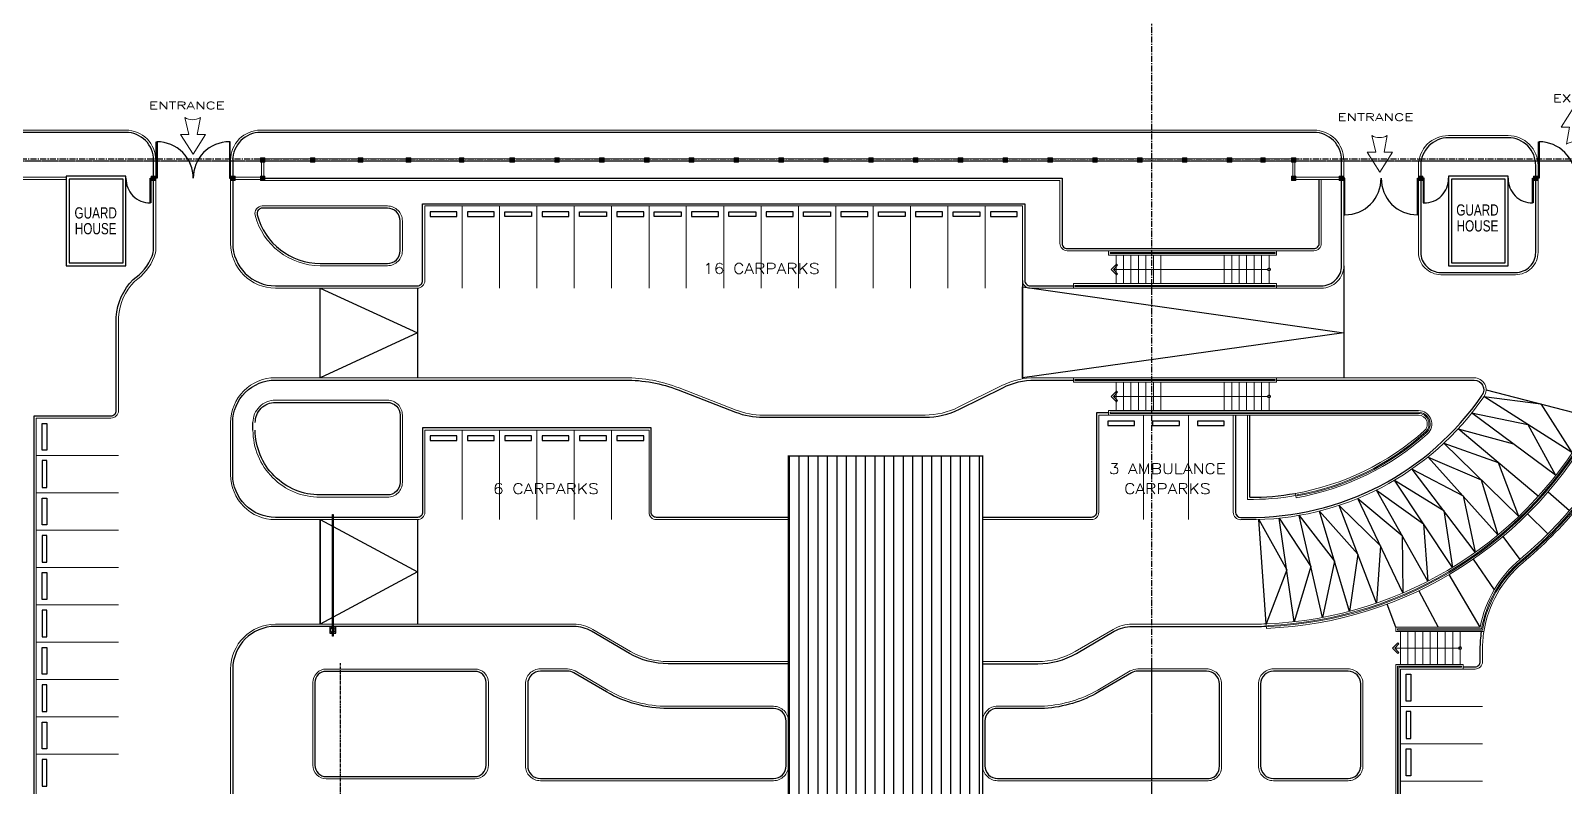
# Model space of a CAD drawing. Header units: inches. Extents: x 35355 to 94322, y -3056 to 38234.
# Drawn here: x 90009 to 91272, y 3497 to 4120 of the extents above; entities that cross this region are included whole.
import ezdxf
from ezdxf.enums import TextEntityAlignment as Align

# ---------------------------------------------------------------- set-up
doc = ezdxf.new("R2010")
doc.units = ezdxf.units.IN
doc.header["$MEASUREMENT"] = 0
doc.linetypes.add('CENTER', pattern=[2, 1.25, -0.25, 0.25, -0.25])
doc.linetypes.add('CENTERX2', pattern=[4, 2.5, -0.5, 0.5, -0.5])
for name, color, linetype in [('AR-AXIS', 9, 'CENTERX2'), ('AR-DOOR', 8, 'Continuous'), ('AR-PROPOSED', 3, 'Continuous'), ('AR-SHEET-NM', 4, 'Continuous'), ('BLDG. TXT', 3, 'Continuous'), ('CURB-2', 8, 'Continuous'), ('DOOR', 8, 'Continuous'), ('HATCH', 43, 'Continuous'), ('PARAPET', 1, 'Continuous'), ('PROPERTY LINE', 3, 'CENTER'), ('RAMP', 1, 'Continuous'), ('RETAINING WALL', 3, 'Continuous'), ('TX1', 4, 'Continuous'), ('WHEEL BUMP', 6, 'Continuous')]:
    doc.layers.add(name, color=color, linetype=linetype)
for name, color, linetype, lineweight in [('CARLINE', 8, 'Continuous', 18), ('COL', 4, 'Continuous', 18), ('COLHAT', 8, 'Continuous', 18), ('CURVE', 8, 'Continuous', 18), ('FENCEWALL', 4, 'Continuous', 18), ('RAILING', 1, 'Continuous', 18), ('schematic lines', 110, 'Continuous', 25), ('STAIR', 8, 'Continuous', 18), ('WALL2', 4, 'Continuous', 18)]:
    doc.layers.add(name, color=color, linetype=linetype, lineweight=lineweight)
doc.styles.add('logo-eng', font='arial.ttf', dxfattribs={"height": 600})
doc.styles.add('ROMANC', font='romanc', dxfattribs={"height": 0.1})
doc.styles.add('ROMANS', font='romans.shx', dxfattribs={"width": 0.85})

# ---------------------------------------------------------------- blocks, each defined once
blk = doc.blocks.new('DRIVEWAY LOCATOR')
for p, q in [((-1232, -16), (-523, 434)), ((-523, 134), (-523, 434)), ((-523, -466), (-1232, -16)), ((-523, -166), (-523, -466))]:
    blk.add_line(p, q)
for points in [[(-523, 134), (82, 278)], [(82, -278), (-523, -166)]]:
    blk.add_lwpolyline(points)
blk.add_arc((514, 0), 514, 147.2089, 212.7911)
blk = doc.blocks.new('AHHMS TEMPLATE')
at = {"layer": 'COLHAT'}
h = blk.add_hatch(dxfattribs=at)
h.set_pattern_fill('ANSI31', color=8, scale=0.184599, style=0)
h.set_pattern_definition([(135, (-1481592.77434, 34812.915), (0.4144367825, 0.4144367825), [])])
h.paths.add_polyline_path([(-1491543.6, 84579.9), (-1491543.6, 84576.2), (-1491539.9, 84576.2), (-1491539.9, 84579.9)])
h = blk.add_hatch(dxfattribs=at)
h.set_pattern_fill('ANSI31', color=8, scale=0.184599, style=0)
h.set_pattern_definition([(135, (-1481551.6403, 34812.915), (0.4144367825, 0.4144367825), [])])
h.paths.add_polyline_path([(-1491502.5, 84579.9), (-1491502.5, 84576.2), (-1491498.8, 84576.2), (-1491498.8, 84579.9)])
h = blk.add_hatch(dxfattribs=at)
h.set_pattern_fill('ANSI31', color=8, scale=0.184599, style=0)
h.set_pattern_definition([(135, (-1481512.1501, 34812.915), (0.4144367825, 0.4144367825), [])])
h.paths.add_polyline_path([(-1491463, 84579.9), (-1491463, 84576.2), (-1491459.3, 84576.2), (-1491459.3, 84579.9)])
h = blk.add_hatch(dxfattribs=at)
h.set_pattern_fill('ANSI31', color=8, scale=0.184599, style=0)
h.set_pattern_definition([(135, (-1481472.65994, 34812.915), (0.4144367825, 0.4144367825), [])])
h.paths.add_polyline_path([(-1491423.5, 84579.9), (-1491423.5, 84576.2), (-1491419.8, 84576.2), (-1491419.8, 84579.9)])
h = blk.add_hatch(dxfattribs=at)
h.set_pattern_fill('ANSI31', color=8, scale=0.184599, style=0)
h.set_pattern_definition([(135, (-1481428.94717, 34812.915), (0.4144367825, 0.4144367825), [])])
h.paths.add_polyline_path([(-1491379.8, 84579.9), (-1491379.8, 84576.2), (-1491376.1, 84576.2), (-1491376.1, 84579.9)])
h = blk.add_hatch(dxfattribs=at)
h.set_pattern_fill('ANSI31', color=8, scale=0.184599, style=0)
h.set_pattern_definition([(135, (-1481387.25395, 34812.915), (0.4144367825, 0.4144367825), [])])
h.paths.add_polyline_path([(-1491338.1, 84579.9), (-1491338.1, 84576.2), (-1491334.4, 84576.2), (-1491334.4, 84579.9)])
h = blk.add_hatch(dxfattribs=at)
h.set_pattern_fill('ANSI31', color=8, scale=0.184599, style=0)
h.set_pattern_definition([(135, (-1481350.33414, 34812.915), (0.4144367825, 0.4144367825), [])])
h.paths.add_polyline_path([(-1491301.2, 84579.9), (-1491301.2, 84576.2), (-1491297.5, 84576.2), (-1491297.5, 84579.9)])
h = blk.add_hatch(dxfattribs=at)
h.set_pattern_fill('ANSI31', color=8, scale=0.184599, style=0)
h.set_pattern_definition([(135, (-1481313.4143, 34812.915), (0.4144367825, 0.4144367825), [])])
h.paths.add_polyline_path([(-1491264.3, 84579.9), (-1491264.3, 84576.2), (-1491260.6, 84576.2), (-1491260.6, 84579.9)])
h = blk.add_hatch(dxfattribs=at)
h.set_pattern_fill('ANSI31', color=8, scale=0.184599, style=0)
h.set_pattern_definition([(135, (-1481276.4945, 34812.915), (0.4144367825, 0.4144367825), [])])
h.paths.add_polyline_path([(-1491227.3, 84579.9), (-1491227.3, 84576.2), (-1491223.6, 84576.2), (-1491223.6, 84579.9)])
h = blk.add_hatch(dxfattribs=at)
h.set_pattern_fill('ANSI31', color=8, scale=0.184599, style=0)
h.set_pattern_definition([(135, (-1481239.5747, 34812.915), (0.4144367825, 0.4144367825), [])])
h.paths.add_polyline_path([(-1491190.4, 84579.9), (-1491190.4, 84576.2), (-1491186.7, 84576.2), (-1491186.7, 84579.9)])
h = blk.add_hatch(dxfattribs=at)
h.set_pattern_fill('ANSI31', color=8, scale=0.184599, style=0)
h.set_pattern_definition([(135, (-1481202.65486, 34812.915), (0.4144367825, 0.4144367825), [])])
h.paths.add_polyline_path([(-1491153.5, 84579.9), (-1491153.5, 84576.2), (-1491149.8, 84576.2), (-1491149.8, 84579.9)])
h = blk.add_hatch(dxfattribs=at)
h.set_pattern_fill('ANSI31', color=8, scale=0.184599, style=0)
h.set_pattern_definition([(135, (-1481165.73504, 34812.915), (0.4144367825, 0.4144367825), [])])
h.paths.add_polyline_path([(-1491116.6, 84579.9), (-1491116.6, 84576.2), (-1491112.9, 84576.2), (-1491112.9, 84579.9)])
h = blk.add_hatch(dxfattribs=at)
h.set_pattern_fill('ANSI31', color=8, scale=0.184599, style=0)
h.set_pattern_definition([(135, (-1481128.8152, 34812.915), (0.4144367825, 0.4144367825), [])])
h.paths.add_polyline_path([(-1491079.7, 84579.9), (-1491079.7, 84576.2), (-1491076, 84576.2), (-1491076, 84579.9)])
h = blk.add_hatch(dxfattribs=at)
h.set_pattern_fill('ANSI31', color=8, scale=0.184599, style=0)
h.set_pattern_definition([(135, (-1481091.8954, 34812.915), (0.4144367825, 0.4144367825), [])])
h.paths.add_polyline_path([(-1491042.7, 84579.9), (-1491042.7, 84576.2), (-1491039, 84576.2), (-1491039, 84579.9)])
h = blk.add_hatch(dxfattribs=at)
h.set_pattern_fill('ANSI31', color=8, scale=0.184599, style=0)
h.set_pattern_definition([(135, (-1481054.9756, 34812.915), (0.4144367825, 0.4144367825), [])])
h.paths.add_polyline_path([(-1491005.8, 84579.9), (-1491005.8, 84576.2), (-1491002.1, 84576.2), (-1491002.1, 84579.9)])
h = blk.add_hatch(dxfattribs=at)
h.set_pattern_fill('ANSI31', color=8, scale=0.184599, style=0)
h.set_pattern_definition([(135, (-1481018.05577, 34812.915), (0.4144367825, 0.4144367825), [])])
h.paths.add_polyline_path([(-1490968.9, 84579.9), (-1490968.9, 84576.2), (-1490965.2, 84576.2), (-1490965.2, 84579.9)])
h = blk.add_hatch(dxfattribs=at)
h.set_pattern_fill('ANSI31', color=8, scale=0.184599, style=0)
h.set_pattern_definition([(135, (-1480981.13595, 34812.915), (0.4144367825, 0.4144367825), [])])
h.paths.add_polyline_path([(-1490932, 84579.9), (-1490932, 84576.2), (-1490928.3, 84576.2), (-1490928.3, 84579.9)])
h = blk.add_hatch(dxfattribs=at)
h.set_pattern_fill('ANSI31', color=8, scale=0.184599, style=0)
h.set_pattern_definition([(135, (-1480944.21613, 34812.915), (0.4144367825, 0.4144367825), [])])
h.paths.add_polyline_path([(-1490895.1, 84579.9), (-1490895.1, 84576.2), (-1490891.4, 84576.2), (-1490891.4, 84579.9)])
h = blk.add_hatch(dxfattribs=at)
h.set_pattern_fill('ANSI31', color=8, scale=0.184599, style=0)
h.set_pattern_definition([(135, (-1480907.2963, 34812.915), (0.4144367825, 0.4144367825), [])])
h.paths.add_polyline_path([(-1490858.1, 84579.9), (-1490858.1, 84576.2), (-1490854.5, 84576.2), (-1490854.5, 84579.9)])
h = blk.add_hatch(dxfattribs=at)
h.set_pattern_fill('ANSI31', color=8, scale=0.184599, style=0)
h.set_pattern_definition([(135, (-1480870.3765, 34812.915), (0.4144367825, 0.4144367825), [])])
h.paths.add_polyline_path([(-1490821.2, 84579.9), (-1490821.2, 84576.2), (-1490817.5, 84576.2), (-1490817.5, 84579.9)])
h = blk.add_hatch(dxfattribs=at)
h.set_pattern_fill('ANSI31', color=8, scale=0.184599, style=0)
h.set_pattern_definition([(135, (-1480833.4567, 34812.915), (0.4144367825, 0.4144367825), [])])
h.paths.add_polyline_path([(-1490784.3, 84579.9), (-1490784.3, 84576.2), (-1490780.6, 84576.2), (-1490780.6, 84579.9)])
h = blk.add_hatch(dxfattribs=at)
h.set_pattern_fill('ANSI31', color=8, scale=0.184599, style=0)
h.set_pattern_definition([(135, (-1480796.53686, 34812.915), (0.4144367825, 0.4144367825), [])])
h.paths.add_polyline_path([(-1490747.4, 84579.9), (-1490747.4, 84576.2), (-1490743.7, 84576.2), (-1490743.7, 84579.9)])
h = blk.add_hatch(dxfattribs=at)
h.set_pattern_fill('ANSI31', color=8, scale=0.184599, style=0)
h.set_pattern_definition([(135, (-1480768.9157, 34812.915), (0.4144367825, 0.4144367825), [])])
h.paths.add_polyline_path([(-1490719.8, 84579.9), (-1490719.8, 84576.2), (-1490716.1, 84576.2), (-1490716.1, 84579.9)])
h = blk.add_hatch(dxfattribs=at)
h.set_pattern_fill('ANSI31', color=8, scale=0.184599, style=0)
h.set_pattern_definition([(135, (-1480743.61845, 34812.915), (0.4144367825, 0.4144367825), [])])
h.paths.add_polyline_path([(-1490694.5, 84579.9), (-1490694.5, 84576.2), (-1490690.8, 84576.2), (-1490690.8, 84579.9)])
h = blk.add_hatch(dxfattribs=at)
h.set_pattern_fill('ANSI31', color=8, scale=0.184599, angle=90, style=0)
h.set_pattern_definition([(135, (-1441866.4861, 74613.96583), (-0.4144367825, -0.4144367825), [])])
h.paths.add_polyline_path([(-1491633.5, 84561.1), (-1491629.8, 84561.1), (-1491629.8, 84564.8), (-1491633.5, 84564.8)])
h = blk.add_hatch(dxfattribs=at)
h.set_pattern_fill('ANSI31', color=8, scale=0.184599, style=0)
h.set_pattern_definition([(135, (-1481617.38755, 34797.8394), (0.4144367825, 0.4144367825), [])])
h.paths.add_polyline_path([(-1491568.2, 84564.8), (-1491568.2, 84561.1), (-1491564.5, 84561.1), (-1491564.5, 84564.8)])
h = blk.add_hatch(dxfattribs=at)
h.set_pattern_fill('ANSI31', color=8, scale=0.184599, style=0)
h.set_pattern_definition([(135, (-1481592.77434, 34797.8394), (0.4144367825, 0.4144367825), [])])
h.paths.add_polyline_path([(-1491543.6, 84564.8), (-1491543.6, 84561.1), (-1491539.9, 84561.1), (-1491539.9, 84564.8)])
h = blk.add_hatch(dxfattribs=at)
h.set_pattern_fill('ANSI31', color=8, scale=0.184599, style=0)
h.set_pattern_definition([(135, (-1480743.61845, 34797.8394), (0.4144367825, 0.4144367825), [])])
h.paths.add_polyline_path([(-1490690.8, 84564.8), (-1490690.8, 84561.1), (-1490694.5, 84561.1), (-1490694.5, 84564.8)])
h = blk.add_hatch(dxfattribs=at)
h.set_pattern_fill('ANSI31', color=8, scale=0.184599, angle=90, style=0)
h.set_pattern_definition([(45, (-1540418.36314, 74613.96583), (0.4144367825, -0.4144367825), [])])
h.paths.add_polyline_path([(-1490651.4, 84561.1), (-1490655.1, 84561.1), (-1490655.1, 84564.8), (-1490651.4, 84564.8)])
h = blk.add_hatch(dxfattribs=at)
h.set_pattern_fill('ANSI31', color=8, scale=0.184599, angle=90, style=0)
h.set_pattern_definition([(135, (-1440822.88585, 74613.96583), (-0.4144367825, -0.4144367825), [])])
h.paths.add_polyline_path([(-1490589.9, 84561.1), (-1490586.2, 84561.1), (-1490586.2, 84564.8), (-1490589.9, 84564.8)])
h = blk.add_hatch(dxfattribs=at)
h.set_pattern_fill('ANSI31', color=8, scale=0.184599, angle=90, style=0)
h.set_pattern_definition([(135, (-1440728.125, 74613.96583), (-0.4144367825, -0.4144367825), [])])
h.paths.add_polyline_path([(-1490495.1, 84561.1), (-1490491.4, 84561.1), (-1490491.4, 84564.8), (-1490495.1, 84564.8)])
at = {"layer": 'HATCH'}
h = blk.add_hatch(dxfattribs=at)
h.set_pattern_fill('ANSI31', color=8, scale=2.461321, angle=45, style=0)
h.set_pattern_definition([(90, (-1490888.6645, 89092.963), (-7.814695, 7e-16), [])])
h.paths.add_polyline_path([(-1490948.8, 84334.2), (-1491108.8, 84334.2), (-1491108.8, 84048.1), (-1490948.8, 84048.1)])
at = {"layer": 'AR-AXIS', "color": 8, "ltscale": 2}
for p, q in [((-1490809.5, 81994.9), (-1490809.5, 85060)), ((-1492933, 84579), (-1488915.2, 84579))]:
    blk.add_line(p, q, dxfattribs=at)
at = {"layer": 'AR-AXIS', "color": 8}
for p, q in [((-1491477.8, 83030.2), (-1491477.8, 84163.6)), ((-1490809.5, 83030.2), (-1490809.5, 84163.6))]:
    blk.add_line(p, q, dxfattribs=at)
at = {"layer": 'AR-DOOR', "color": 8}
for points in [[(-1491628.8, 84593.1), (-1491628.8, 84563), (-1491629.5, 84563), (-1491629.5, 84593.1)], [(-1491569.2, 84593.1), (-1491569.2, 84563), (-1491568.5, 84563), (-1491568.5, 84593.1)], [(-1490490.5, 84593.1), (-1490490.5, 84563), (-1490491.1, 84563), (-1490491.1, 84593.1)], [(-1491633.8, 84542.7), (-1491634.4, 84542.7), (-1491634.4, 84563), (-1491633.8, 84563)], [(-1490650.5, 84532.8), (-1490650.5, 84563), (-1490651.1, 84563), (-1490651.1, 84532.8)], [(-1490590.8, 84532.8), (-1490590.8, 84563), (-1490590.2, 84563), (-1490590.2, 84532.8)], [(-1490585.9, 84542.7), (-1490585.2, 84542.7), (-1490585.2, 84563), (-1490585.9, 84563)], [(-1490495.4, 84542.7), (-1490496, 84542.7), (-1490496, 84563), (-1490495.4, 84563)]]:
    blk.add_lwpolyline(points, close=True, dxfattribs=at)
for centre, radius, start, end in [((-1491628.8, 84563.3), 29.8, 359.4124, 90), ((-1491569.2, 84563.3), 29.8, 90, 180.5876), ((-1490490.5, 84563.3), 29.8, 359.4124, 90), ((-1491634.4, 84562.7), 20, 179.1253, 270), ((-1490650.5, 84562.7), 29.8, 270, 0.5876), ((-1490590.8, 84562.7), 29.8, 179.4124, 270), ((-1490585.2, 84562.7), 20, 270, 0.8747), ((-1490496, 84562.7), 20, 179.1253, 270)]:
    blk.add_arc(centre, radius, start, end, dxfattribs=at)
at = {"layer": 'AR-PROPOSED', "color": 8}
for points in [[(-1491654.4, 84491), (-1491654.4, 84564.8), (-1491703.6, 84564.8), (-1491703.6, 84491)], [(-1490516, 84491), (-1490516, 84564.8), (-1490565.2, 84564.8), (-1490565.2, 84491)]]:
    blk.add_lwpolyline(points, close=True, dxfattribs=at)
at = {"layer": 'CARLINE', "color": 8}
for p, q in [((-1491377.5, 84472.5), (-1491377.5, 84540.2)), ((-1491346.7, 84472.5), (-1491346.7, 84540.2)), ((-1491315.9, 84472.5), (-1491315.9, 84540.2)), ((-1491285.2, 84472.5), (-1491285.2, 84540.2)), ((-1491254.4, 84472.5), (-1491254.4, 84540.2)), ((-1491223.6, 84472.5), (-1491223.6, 84540.2)), ((-1491192.9, 84472.5), (-1491192.9, 84540.2)), ((-1491162.1, 84472.5), (-1491162.1, 84540.2)), ((-1491131.3, 84472.5), (-1491131.3, 84540.2)), ((-1491100.6, 84472.5), (-1491100.6, 84540.2)), ((-1491069.8, 84472.5), (-1491069.8, 84540.2)), ((-1491039, 84472.5), (-1491039, 84540.2)), ((-1491008.3, 84472.5), (-1491008.3, 84540.2)), ((-1490977.5, 84472.5), (-1490977.5, 84540.2)), ((-1490946.7, 84472.5), (-1490946.7, 84540.2)), ((-1490816.3, 84367.9), (-1490816.3, 84281.8)), ((-1490779.4, 84367.9), (-1490779.4, 84281.8)), ((-1491377.5, 84355.6), (-1491377.5, 84281.8)), ((-1491346.7, 84355.6), (-1491346.7, 84281.8)), ((-1491315.9, 84355.6), (-1491315.9, 84281.8)), ((-1491285.2, 84355.6), (-1491285.2, 84281.8)), ((-1491254.4, 84355.6), (-1491254.4, 84281.8)), ((-1491660.5, 84334.7), (-1491728.2, 84334.7)), ((-1491660.5, 84303.9), (-1491728.2, 84303.9)), ((-1491660.5, 84273.1), (-1491728.2, 84273.1)), ((-1491660.5, 84242.4), (-1491728.2, 84242.4)), ((-1491660.5, 84211.6), (-1491728.2, 84211.6)), ((-1491660.5, 84180.8), (-1491728.2, 84180.8)), ((-1491660.5, 84150.1), (-1491728.2, 84150.1)), ((-1490604.8, 84127.9), (-1490537.1, 84127.9)), ((-1491660.5, 84119.3), (-1491728.2, 84119.3)), ((-1490604.8, 84097.2), (-1490537.1, 84097.2)), ((-1491660.5, 84088.5), (-1491728.2, 84088.5)), ((-1490604.8, 84066.4), (-1490537.1, 84066.4))]:
    blk.add_line(p, q, dxfattribs=at)
at = {"layer": 'COL', "color": 8}
for points in [[(-1491539.9, 84576.2), (-1491543.6, 84576.2), (-1491543.6, 84579.9), (-1491539.9, 84579.9)], [(-1491498.8, 84576.2), (-1491502.5, 84576.2), (-1491502.5, 84579.9), (-1491498.8, 84579.9)], [(-1491459.3, 84576.2), (-1491463, 84576.2), (-1491463, 84579.9), (-1491459.3, 84579.9)], [(-1491419.8, 84576.2), (-1491423.5, 84576.2), (-1491423.5, 84579.9), (-1491419.8, 84579.9)], [(-1491376.1, 84576.2), (-1491379.8, 84576.2), (-1491379.8, 84579.9), (-1491376.1, 84579.9)], [(-1491334.4, 84576.2), (-1491338.1, 84576.2), (-1491338.1, 84579.9), (-1491334.4, 84579.9)], [(-1491297.5, 84576.2), (-1491301.2, 84576.2), (-1491301.2, 84579.9), (-1491297.5, 84579.9)], [(-1491260.6, 84576.2), (-1491264.3, 84576.2), (-1491264.3, 84579.9), (-1491260.6, 84579.9)], [(-1491223.6, 84576.2), (-1491227.3, 84576.2), (-1491227.3, 84579.9), (-1491223.6, 84579.9)], [(-1491186.7, 84576.2), (-1491190.4, 84576.2), (-1491190.4, 84579.9), (-1491186.7, 84579.9)], [(-1491149.8, 84576.2), (-1491153.5, 84576.2), (-1491153.5, 84579.9), (-1491149.8, 84579.9)], [(-1491112.9, 84576.2), (-1491116.6, 84576.2), (-1491116.6, 84579.9), (-1491112.9, 84579.9)], [(-1491076, 84576.2), (-1491079.7, 84576.2), (-1491079.7, 84579.9), (-1491076, 84579.9)], [(-1491039, 84576.2), (-1491042.7, 84576.2), (-1491042.7, 84579.9), (-1491039, 84579.9)], [(-1491002.1, 84576.2), (-1491005.8, 84576.2), (-1491005.8, 84579.9), (-1491002.1, 84579.9)], [(-1490965.2, 84576.2), (-1490968.9, 84576.2), (-1490968.9, 84579.9), (-1490965.2, 84579.9)], [(-1490928.3, 84576.2), (-1490932, 84576.2), (-1490932, 84579.9), (-1490928.3, 84579.9)], [(-1490891.4, 84576.2), (-1490895.1, 84576.2), (-1490895.1, 84579.9), (-1490891.4, 84579.9)], [(-1490854.5, 84576.2), (-1490858.1, 84576.2), (-1490858.1, 84579.9), (-1490854.5, 84579.9)], [(-1490817.5, 84576.2), (-1490821.2, 84576.2), (-1490821.2, 84579.9), (-1490817.5, 84579.9)], [(-1490780.6, 84576.2), (-1490784.3, 84576.2), (-1490784.3, 84579.9), (-1490780.6, 84579.9)], [(-1490743.7, 84576.2), (-1490747.4, 84576.2), (-1490747.4, 84579.9), (-1490743.7, 84579.9)], [(-1490716.1, 84576.2), (-1490719.8, 84576.2), (-1490719.8, 84579.9), (-1490716.1, 84579.9)], [(-1490690.8, 84576.2), (-1490694.5, 84576.2), (-1490694.5, 84579.9), (-1490690.8, 84579.9)], [(-1491629.8, 84561.1), (-1491629.8, 84564.8), (-1491633.5, 84564.8), (-1491633.5, 84561.1)], [(-1491564.5, 84561.1), (-1491568.2, 84561.1), (-1491568.2, 84564.8), (-1491564.5, 84564.8)], [(-1491539.9, 84561.1), (-1491543.6, 84561.1), (-1491543.6, 84564.8), (-1491539.9, 84564.8)], [(-1490690.8, 84561.1), (-1490694.5, 84561.1), (-1490694.5, 84564.8), (-1490690.8, 84564.8)], [(-1490655.1, 84561.1), (-1490655.1, 84564.8), (-1490651.4, 84564.8), (-1490651.4, 84561.1)], [(-1490586.2, 84561.1), (-1490586.2, 84564.8), (-1490589.9, 84564.8), (-1490589.9, 84561.1)], [(-1490491.4, 84561.1), (-1490491.4, 84564.8), (-1490495.1, 84564.8), (-1490495.1, 84561.1)]]:
    blk.add_lwpolyline(points, close=True, dxfattribs=at)
at = {"layer": 'CURB-2', "color": 8}
for p, q in [((-1491549.8, 84355.6), (-1491549.8, 84361.8)), ((-1490740.6, 84367.9), (-1490740.6, 84287.9)), ((-1490728.8, 84300.2), (-1490728.8, 84367.9)), ((-1490483.2, 84304.6), (-1490465.5, 84289.4)), ((-1490500, 84286.5), (-1490483.4, 84270)), ((-1490736.3, 84283.6), (-1490730.9, 84283.6)), ((-1490520.4, 84267.8), (-1490506.4, 84249)), ((-1490544.8, 84249.1), (-1490527.6, 84223.9)), ((-1490539.2, 84193.2), (-1490564.6, 84236.5)), ((-1490589.5, 84223.2), (-1490573.8, 84193.2)), ((-1490608.5, 84193.2), (-1490615.6, 84212.2))]:
    blk.add_line(p, q, dxfattribs=at)
for points in [[(-1491631.6, 84564.8), (-1491631.6, 84578, 0.414214), (-1491654.4, 84600.8), (-1492450.3, 84600.8)], [(-1490653.2, 84564.8), (-1490653.2, 84578, 0.414214), (-1490676, 84600.8), (-1491543.6, 84600.8, 0.414214), (-1491566.4, 84578), (-1491566.4, 84564.8)], [(-1490493.3, 84564.8), (-1490493.3, 84573.6, 0.414214), (-1490516, 84596.4), (-1490565.2, 84596.4, 0.414214), (-1490588, 84573.6), (-1490588, 84564.8)], [(-1491539.9, 84563), (-1490883.4, 84563), (-1490883.4, 84509.4, 0.414214), (-1490879.1, 84505.1), (-1490676, 84505.1, 0.414214), (-1490671.7, 84509.4), (-1490671.7, 84562)], [(-1489401.2, 82675.3), (-1489435.7, 82675.3, 0.414214), (-1489452.3, 82658.6), (-1489452.3, 82344.8, -0.414214), (-1489503.4, 82293.8), (-1491623.6, 82293.8, -0.414214), (-1491662.4, 82332.5), (-1491662.4, 82369.4, 0.414214), (-1491672.8, 82379.9), (-1491730.1, 82379.9), (-1491730.1, 83275.8), (-1491675.3, 83275.8, 0.414214), (-1491662.4, 83288.7), (-1491662.4, 83427.7, 0.414214), (-1491675.3, 83440.6), (-1491730.1, 83440.6), (-1491730.1, 84367.3), (-1491666.7, 84367.3, 0.414214), (-1491662.4, 84371.6), (-1491662.4, 84448.7, -0.181984), (-1491648.4, 84479.6, 0.146599), (-1491632.8, 84498.9, 0.097146), (-1491631.6, 84505.2), (-1491631.6, 84561.1)], [(-1491566.4, 84561.1), (-1491566.4, 84560.4), (-1491566.4, 84509.4, 0.414214), (-1491531.3, 84474.4), (-1491414.4, 84474.4, 0.414214), (-1491410.1, 84478.7), (-1491410.1, 84542), (-1490914.1, 84542), (-1490914.1, 84478.7, 0.414214), (-1490909.8, 84474.4), (-1490874, 84474.4)], [(-1490706.8, 84474.4), (-1490669.9, 84474.4, 0.414214), (-1490653.2, 84491), (-1490653.2, 84561.1)], [(-1490588, 84561.1), (-1490588, 84502, 0.414214), (-1490571.4, 84485.4), (-1490509.9, 84485.4, 0.414214), (-1490493.3, 84502), (-1490493.3, 84561.1)], [(-1491108.8, 84283.6), (-1491217.5, 84283.6, -0.414214), (-1491221.8, 84287.9), (-1491221.8, 84357.4), (-1491410.1, 84357.4), (-1491410.1, 84287.9, -0.414214), (-1491414.4, 84283.6), (-1491531.3, 84283.6, -0.414214), (-1491566.4, 84318.7), (-1491566.4, 84361.8, -0.414214), (-1491531.3, 84396.8), (-1491243.4, 84396.8, -0.092907), (-1491199.5, 84388.6), (-1491152.5, 84370.4, 0.092907), (-1491129.6, 84366.1), (-1490996.3, 84366.1, 0.116214), (-1490968, 84372.7), (-1490932.3, 84390.5, -0.116214), (-1490905.7, 84396.8), (-1490898.6, 84396.8), (-1490874, 84396.8)], [(-1490706.8, 84396.8), (-1490544.1, 84396.8, -0.602916), (-1490537.5, 84384.3)], [(-1491547.9, 84361.8, -0.414214), (-1491531.3, 84378.4), (-1491439, 84378.4, -0.414214), (-1491428.6, 84367.9), (-1491428.6, 84312.5, -0.414214), (-1491439, 84302.1), (-1491494.4, 84302.1, -0.414214), (-1491547.9, 84355.6, -0.414214)], [(-1490730.9, 84283.6, 0.250693), (-1490537.5, 84384.3, 0.250693)], [(-1490845.1, 84369.8), (-1490855.1, 84369.8), (-1490855.1, 84287.9, -0.414214), (-1490859.4, 84283.6), (-1490948.8, 84283.6)], [(-1491108.8, 84163.1), (-1491207.8, 84163, -0.132791), (-1491239.7, 84171.6), (-1491270.9, 84189.8, 0.132791), (-1491285.5, 84193.8), (-1491531.3, 84193.8, 0.414213), (-1491566.4, 84158.7), (-1491566.4, 84031.1, 0.414214), (-1491559, 84023.7), (-1491498.7, 84023.7), (-1491498.7, 83898.8)], [(-1490948.8, 84163), (-1490903.5, 84163, 0.132795), (-1490871.6, 84171.6), (-1490840.4, 84189.8, -0.132791), (-1490825.8, 84193.8), (-1490731.3, 84193.8, 0.01263), (-1490715.1, 84194)], [(-1490553.1, 84160.5), (-1490543.3, 84160.5, 0.414214), (-1490539, 84164.8), (-1490539, 84175.3, -0.037679), (-1490537.9, 84189.5)]]:
    blk.add_lwpolyline(points, format="xyb", dxfattribs=at)
for points in [[(-1491542.1, 84538.4, 0.490314), (-1491546.2, 84533, 0.341999), (-1491494.4, 84492.8), (-1491439, 84492.8, 0.414214), (-1491428.6, 84503.3), (-1491428.6, 84527.9, 0.414214), (-1491439, 84538.4)], [(-1491498.7, 84147.6), (-1491498.7, 84079.4, 0.414214), (-1491489.5, 84070.1), (-1491390.4, 84070.1), (-1491367, 84070.1, 0.414214), (-1491357.8, 84079.4), (-1491357.8, 84147.6, 0.414214), (-1491367, 84156.8), (-1491489.5, 84156.8, 0.414214)], [(-1491258.6, 84139.8), (-1491285.4, 84155.5, 0.132791), (-1491290.7, 84156.9), (-1491313.1, 84156.9, 0.414214), (-1491323.5, 84146.5), (-1491323.5, 84079, 0.414214), (-1491313.1, 84068.5), (-1491121.1, 84068.5, 0.414214), (-1491110.6, 84079), (-1491110.6, 84115.7, 0.414214), (-1491121.1, 84126.2), (-1491208, 84126.2, -0.132791)], [(-1490853.2, 84139.8, -0.117758), (-1490897.8, 84126.3), (-1490936.5, 84126.3, 0.414214), (-1490947, 84115.9), (-1490947, 84079, 0.414214), (-1490936.5, 84068.5), (-1490764.3, 84068.5, 0.477456), (-1490753.9, 84078.9), (-1490753.9, 84146.5, 0.414214), (-1490764.4, 84156.9), (-1490821, 84156.9, 0.132791), (-1490826.3, 84155.5)], [(-1490719.9, 84079, 0.414214), (-1490709.4, 84068.5), (-1490647.9, 84068.5, 0.414214), (-1490637.4, 84079), (-1490637.4, 84146.4, 0.414214), (-1490647.9, 84156.9), (-1490709.4, 84156.9, 0.414214), (-1490719.9, 84146.4)]]:
    blk.add_lwpolyline(points, format="xyb", close=True, dxfattribs=at)
for centre, radius, start, end in [((-1490728.3, 84514.7), 214.5, 269.8529, 279.9136), ((-1490736.3, 84287.9), 4.31, 180, 270)]:
    blk.add_arc(centre, radius, start, end, dxfattribs=at)
at = {"layer": 'CURVE', "color": 8}
for p, q in [((-1490742.5, 84367.9), (-1490742.5, 84287.9)), ((-1490730.7, 84298.4), (-1490730.7, 84367.9)), ((-1490736.3, 84281.8), (-1490730.9, 84281.8)), ((-1490604.8, 84158.7), (-1490604.8, 83820.3))]:
    blk.add_line(p, q, dxfattribs=at)
for points in [[(-1491629.8, 84578, 0.414214), (-1491654.4, 84602.7), (-1492451.1, 84602.7)], [(-1489503.4, 82295.6), (-1491623.6, 82295.6, -0.414214), (-1491660.5, 82332.5), (-1491660.5, 82369.4, 0.414214), (-1491672.8, 82381.7), (-1491728.2, 82381.7), (-1491728.2, 83274), (-1491675.3, 83274, 0.414214), (-1491660.5, 83288.7), (-1491660.5, 83427.7, 0.414214), (-1491675.3, 83442.4), (-1491728.2, 83442.4), (-1491728.2, 84365.4), (-1491666.7, 84365.4, 0.414214), (-1491660.5, 84371.6), (-1491660.5, 84448.6, -0.180718), (-1491647.3, 84478.1, 0.145607), (-1491631.1, 84498.2, 0.097146), (-1491629.8, 84505.2), (-1491629.8, 84578)], [(-1490706.8, 84472.5), (-1490669.9, 84472.5, 0.414214), (-1490651.4, 84491), (-1490651.4, 84578, 0.414214), (-1490676, 84602.7), (-1491543.6, 84602.7, 0.414214), (-1491568.2, 84578), (-1491568.2, 84560.4)], [(-1491568.2, 84578), (-1491568.2, 84509.4, 0.414214), (-1491531.3, 84472.5), (-1491414.4, 84472.5, 0.414214), (-1491408.2, 84478.7), (-1491408.2, 84540.2), (-1490916, 84540.2), (-1490916, 84478.7, 0.414214), (-1490909.8, 84472.5), (-1490874, 84472.5)], [(-1491539.9, 84561.1), (-1490885.2, 84561.1), (-1490885.2, 84509.4, 0.414214), (-1490879.1, 84503.3), (-1490676, 84503.3, 0.414214), (-1490669.9, 84509.4), (-1490669.9, 84562)], [(-1491108.8, 84281.8), (-1491217.5, 84281.8, -0.414214), (-1491223.6, 84287.9), (-1491223.6, 84355.6), (-1491408.2, 84355.6), (-1491408.2, 84287.9, -0.414214), (-1491414.4, 84281.8), (-1491531.3, 84281.8, -0.414214), (-1491568.2, 84318.7), (-1491568.2, 84361.8, -0.414214), (-1491531.3, 84398.7), (-1491243.4, 84398.7, -0.092907), (-1491198.8, 84390.3), (-1491151.9, 84372.1, 0.092907), (-1491129.6, 84367.9), (-1490996.3, 84367.9, 0.116214), (-1490968.9, 84374.4), (-1490933.1, 84392.2, -0.116214), (-1490905.7, 84398.7), (-1490898.6, 84398.7), (-1490874, 84398.7)], [(-1490706.8, 84398.7), (-1490544.1, 84398.7, -0.602916), (-1490535.9, 84383.3)], [(-1491549.8, 84361.8, -0.414214), (-1491531.3, 84380.2), (-1491439, 84380.2, -0.414214), (-1491426.7, 84367.9), (-1491426.7, 84312.5, -0.414214), (-1491439, 84300.2), (-1491494.4, 84300.2, -0.414214), (-1491549.8, 84355.6)], [(-1490730.9, 84281.8, 0.250693), (-1490535.9, 84383.3)], [(-1490845.1, 84367.9), (-1490853.2, 84367.9), (-1490853.2, 84287.9, -0.414214), (-1490859.4, 84281.8), (-1490948.8, 84281.8)], [(-1491108.8, 84164.9), (-1491207.8, 84164.8, -0.132791), (-1491238.8, 84173.2), (-1491270, 84191.4, 0.132791), (-1491285.5, 84195.6), (-1491531.3, 84195.6, 0.414213), (-1491568.2, 84158.7), (-1491568.2, 84031.1, 0.414214), (-1491559, 84021.8), (-1491500.5, 84021.8), (-1491500.5, 83898.8)], [(-1490948.8, 84164.9), (-1490903.5, 84164.8, 0.132791), (-1490872.5, 84173.2), (-1490841.3, 84191.4, -0.132791), (-1490825.8, 84195.6), (-1490731.3, 84195.6, 0.012637), (-1490715.2, 84195.9)], [(-1490604.8, 84158.7), (-1490543.3, 84158.7, 0.414214), (-1490537.1, 84164.8), (-1490537.1, 84175.3, -0.03844), (-1490536, 84189.5)], [(-1491257.6, 84141.4), (-1491284.5, 84157.1, 0.132791), (-1491290.7, 84158.8), (-1491313.1, 84158.8, 0.414214), (-1491325.4, 84146.5), (-1491325.4, 84079, 0.414214), (-1491313.1, 84066.7), (-1491121.1, 84066.7, 0.414214), (-1491108.8, 84079), (-1491108.8, 84115.7, 0.414214), (-1491121.1, 84128), (-1491208, 84128, -0.132791), (-1491257.6, 84141.4)], [(-1490854.1, 84141.4, -0.117618), (-1490897.9, 84128.2), (-1490936.5, 84128.2, 0.414214), (-1490948.8, 84115.9), (-1490948.8, 84079, 0.414214), (-1490936.5, 84066.7), (-1490764.4, 84066.7, 0.471923), (-1490752.1, 84079), (-1490752.1, 84146.5, 0.414214), (-1490764.4, 84158.8), (-1490821, 84158.8, 0.132791), (-1490827.2, 84157.1), (-1490854.1, 84141.4)]]:
    blk.add_lwpolyline(points, format="xyb", dxfattribs=at)
for points in [[(-1490589.9, 84573.6), (-1490589.9, 84502, 0.414214), (-1490571.4, 84483.6), (-1490509.9, 84483.6, 0.414214), (-1490491.4, 84502), (-1490491.4, 84573.6, 0.414214), (-1490516, 84598.2), (-1490565.2, 84598.2, 0.414214)], [(-1491542.1, 84540.2, 0.490314), (-1491548, 84532.5, 0.341999), (-1491494.4, 84491), (-1491439, 84491, 0.414214), (-1491426.7, 84503.3), (-1491426.7, 84527.9, 0.414214), (-1491439, 84540.2)], [(-1491500.5, 84147.6), (-1491500.5, 84079.4, 0.414214), (-1491489.5, 84068.3), (-1491390.4, 84068.3), (-1491367, 84068.3, 0.414214), (-1491355.9, 84079.4), (-1491355.9, 84147.6, 0.414214), (-1491367, 84158.7), (-1491489.5, 84158.7, 0.414214)], [(-1490721.7, 84079, 0.414214), (-1490709.4, 84066.7), (-1490647.9, 84066.7, 0.414214), (-1490635.6, 84079), (-1490635.6, 84146.4, 0.414214), (-1490647.9, 84158.8), (-1490709.4, 84158.8, 0.414214), (-1490721.7, 84146.4)]]:
    blk.add_lwpolyline(points, format="xyb", close=True, dxfattribs=at)
for centre, radius, start, end in [((-1490728.3, 84514.7), 216.3, 269.3652, 279.9136), ((-1490736.3, 84287.9), 6.15, 180, 270), ((-1491484.1, 84190.7), 1.86, 99.528, 260.472), ((-1491484.1, 84190.7), 1.86, 279.528, 80.472)]:
    blk.add_arc(centre, radius, start, end, dxfattribs=at)
at = {"layer": 'DOOR', "color": 8}
blk.add_lwpolyline([(-1491484.4, 84286.1), (-1491483.8, 84286.1), (-1491483.8, 84185.8), (-1491484.4, 84185.8)], close=True, dxfattribs=at)
at = {"layer": 'FENCEWALL', "color": 8}
for p, q in [((-1491542.7, 84564.8), (-1491542.7, 84576.2)), ((-1491540.9, 84564.8), (-1491540.9, 84576.2)), ((-1490716.1, 84577.1), (-1490716.1, 84579)), ((-1490693.5, 84576.2), (-1490693.5, 84564.8)), ((-1490691.7, 84576.2), (-1490691.7, 84564.8)), ((-1490690.8, 84577.1), (-1490690.8, 84579)), ((-1491543.6, 84563.9), (-1491564.5, 84563.9)), ((-1491543.6, 84562), (-1491564.5, 84562))]:
    blk.add_line(p, q, dxfattribs=at)
for points in [[(-1491539.9, 84579), (-1491502.5, 84579)], [(-1491539.9, 84577.1), (-1491502.5, 84577.1)], [(-1491498.8, 84579), (-1491463, 84579)], [(-1491498.8, 84577.1), (-1491463, 84577.1)], [(-1491459.3, 84579), (-1491423.5, 84579)], [(-1491459.3, 84577.1), (-1491423.5, 84577.1)], [(-1491419.8, 84579), (-1491379.8, 84579)], [(-1491419.8, 84577.1), (-1491379.8, 84577.1)], [(-1491376.1, 84579), (-1491338.1, 84579)], [(-1491376.1, 84577.1), (-1491338.1, 84577.1)], [(-1491334.4, 84579), (-1491301.2, 84579)], [(-1491334.4, 84577.1), (-1491301.2, 84577.1)], [(-1491297.5, 84579), (-1491264.3, 84579)], [(-1491297.5, 84577.1), (-1491264.3, 84577.1)], [(-1491260.6, 84579), (-1491227.3, 84579)], [(-1491260.6, 84577.1), (-1491227.3, 84577.1)], [(-1491223.6, 84579), (-1491190.4, 84579)], [(-1491223.6, 84577.1), (-1491190.4, 84577.1)], [(-1491186.7, 84579), (-1491153.5, 84579)], [(-1491186.7, 84577.1), (-1491153.5, 84577.1)], [(-1491149.8, 84579), (-1491116.6, 84579)], [(-1491149.8, 84577.1), (-1491116.6, 84577.1)], [(-1491112.9, 84579), (-1491079.7, 84579)], [(-1491112.9, 84577.1), (-1491079.7, 84577.1)], [(-1491076, 84579), (-1491042.7, 84579)], [(-1491076, 84577.1), (-1491042.7, 84577.1)], [(-1491039, 84579), (-1491005.8, 84579)], [(-1491039, 84577.1), (-1491005.8, 84577.1)], [(-1491002.1, 84579), (-1490968.9, 84579)], [(-1491002.1, 84577.1), (-1490968.9, 84577.1)], [(-1490965.2, 84579), (-1490932, 84579)], [(-1490965.2, 84577.1), (-1490932, 84577.1)], [(-1490928.3, 84579), (-1490895.1, 84579)], [(-1490928.3, 84577.1), (-1490895.1, 84577.1)], [(-1490891.4, 84579), (-1490858.1, 84579)], [(-1490891.4, 84577.1), (-1490858.1, 84577.1)], [(-1490854.5, 84579), (-1490821.2, 84579)], [(-1490854.5, 84577.1), (-1490821.2, 84577.1)], [(-1490817.5, 84579), (-1490784.3, 84579)], [(-1490817.5, 84577.1), (-1490784.3, 84577.1)], [(-1490780.6, 84579), (-1490747.4, 84579)], [(-1490780.6, 84577.1), (-1490747.4, 84577.1)], [(-1490743.7, 84579), (-1490719.8, 84579)], [(-1490743.7, 84577.1), (-1490719.8, 84577.1)], [(-1490716.1, 84579), (-1490694.5, 84579)], [(-1490716.1, 84579), (-1490716.1, 84579)], [(-1490716.1, 84577.1), (-1490694.5, 84577.1)], [(-1490716.1, 84577.1), (-1490716.1, 84577.1)], [(-1490690.8, 84579), (-1490690.8, 84579)], [(-1490690.8, 84577.1), (-1490690.8, 84577.1)], [(-1491746.7, 84563.9), (-1491703.6, 84563.9)], [(-1490655.1, 84563.9), (-1490690.8, 84563.9)], [(-1491746.7, 84562), (-1491703.6, 84562)], [(-1490655.1, 84562), (-1490690.8, 84562)]]:
    blk.add_lwpolyline(points, dxfattribs=at)
at = {"layer": 'PARAPET', "color": 8}
for points in [[(-1491656.8, 84493.4), (-1491656.8, 84562.4), (-1491701.1, 84562.4), (-1491701.1, 84493.4)], [(-1490518.5, 84493.4), (-1490518.5, 84562.4), (-1490562.8, 84562.4), (-1490562.8, 84493.4)]]:
    blk.add_lwpolyline(points, close=True, dxfattribs=at)
at = {"layer": 'PARAPET', "color": 2, "const_width": 1.23}
blk.add_lwpolyline([(-1490948.8, 84048.1), (-1490948.8, 84334.2), (-1491108.8, 84334.2), (-1491108.8, 84048.1)], dxfattribs=at)
at = {"layer": 'PROPERTY LINE', "color": 8}
blk.add_lwpolyline([(-1492441.2, 84577.1), (-1492478.1, 84540.2), (-1492478.1, 82288.1), (-1492428.8, 82238.9), (-1489438.3, 82238.9), (-1489389.1, 82288.1), (-1489389.1, 84527.9), (-1489438.3, 84577.1), (-1492441.2, 84577.1)], dxfattribs=at)
at = {"layer": 'RAILING', "color": 8}
for p, q in [((-1490843.9, 84501.9), (-1490708, 84501.9)), ((-1490843.9, 84501.9), (-1490843.9, 84501)), ((-1490708, 84501), (-1490843.9, 84501)), ((-1490708, 84501.9), (-1490708, 84501)), ((-1490872.8, 84474.8), (-1490708, 84474.8)), ((-1490872.8, 84474.8), (-1490872.8, 84473.9)), ((-1490708, 84474.8), (-1490708, 84473.9)), ((-1490708, 84473.9), (-1490872.8, 84473.9)), ((-1490872.8, 84397.3), (-1490708, 84397.3)), ((-1490872.8, 84397.3), (-1490872.8, 84396.4)), ((-1490708, 84396.4), (-1490872.8, 84396.4)), ((-1490708, 84397.3), (-1490708, 84396.4)), ((-1490590, 84370.2), (-1490843.9, 84370.2)), ((-1490843.9, 84370.2), (-1490843.9, 84369.3)), ((-1490843.9, 84369.3), (-1490590, 84369.3)), ((-1490689.9, 84302.3), (-1490689.7, 84301.3)), ((-1490713.9, 84194.5), (-1490713.9, 84193.6)), ((-1490607.3, 84191.8), (-1490538, 84191.8)), ((-1490607.3, 84190.8), (-1490607.3, 84191.8)), ((-1490607.3, 84190.8), (-1490537.2, 84190.8))]:
    blk.add_line(p, q, dxfattribs=at)
for points in [[(-1490505.5, 84247.9, 0.04845), (-1490459.9, 84293.8, -0.219735), (-1490416.4, 84314.8), (-1490416.4, 84382.5), (-1490230.7, 84382.5)], [(-1490230.7, 84381.6), (-1490415.4, 84381.6), (-1490415.4, 84313.9, 0.223673), (-1490459.2, 84293.2, -0.048372), (-1490504.9, 84247.2)]]:
    blk.add_lwpolyline(points, format="xyb", dxfattribs=at)
blk.add_lwpolyline([(-1490606, 84160.1), (-1490554.4, 84160.1), (-1490554.4, 84161), (-1490607.1, 84161), (-1490607.1, 83818), (-1490572.8, 83818), (-1490572.8, 83818.9), (-1490606, 83818.9), (-1490606, 84160.1)], close=True, dxfattribs=at)
for centre, radius, start, end in [((-1490728.3, 84514.7), 320.5, 272.569, 332.3021), ((-1490728.3, 84514.7), 321.4, 272.5683, 332.3017), ((-1490590, 84360.5), 9.69, 311.8162, 90.0788), ((-1490590, 84360.5), 8.76, 311.7614, 90.1284), ((-1490726.4, 84510.8), 211.7, 279.9206, 312.2119), ((-1490726.4, 84510.8), 212.6, 279.9206, 312.211), ((-1490444.8, 84175.3), 94.6, 129.8687, 169.995), ((-1490444.8, 84175.3), 93.7, 129.8687, 170.4682)]:
    blk.add_arc(centre, radius, start, end, dxfattribs=at)
at = {"layer": 'RAMP', "color": 8}
for p, q in [((-1490651.4, 84491), (-1490651.4, 84398.7)), ((-1490916, 84478.7), (-1490916, 84397.8)), ((-1491414.4, 84472.5), (-1491414.4, 84398.7)), ((-1490534.2, 84388.8), (-1490446.1, 84365.8)), ((-1491494.4, 84281.8), (-1491494.4, 84195.6)), ((-1491414.4, 84281.8), (-1491414.4, 84195.6))]:
    blk.add_line(p, q, dxfattribs=at)
for points in [[(-1491494.4, 84472.5), (-1491414.4, 84435.6), (-1491494.4, 84398.7), (-1491494.4, 84472.5)], [(-1490916, 84473.5), (-1490651.4, 84435.6), (-1490916, 84398.7), (-1490916, 84473.5)], [(-1490536.2, 84383.3), (-1490489.1, 84377.1), (-1490463.5, 84337.2), (-1490536.2, 84383.3)], [(-1490546.2, 84369.8), (-1490499.7, 84360.2), (-1490477, 84318.5), (-1490546.2, 84369.8)], [(-1490557.3, 84356.5), (-1490511.5, 84344.1), (-1490511.4, 84343.9)], [(-1490491.4, 84301.1), (-1490557.3, 84356.5)], [(-1490569.1, 84344.7), (-1490524.3, 84328.9), (-1490507.4, 84284.6), (-1490569.1, 84344.7)], [(-1490595.1, 84323.5), (-1490553.2, 84301.3), (-1490543.1, 84254.9), (-1490595.1, 84323.5)], [(-1490581.9, 84333.3), (-1490538.3, 84314.6), (-1490524.4, 84269.2), (-1490581.9, 84333.3)], [(-1490609.6, 84314.2), (-1490569.1, 84289.3), (-1490562, 84242.4), (-1490609.6, 84314.2)], [(-1490639.8, 84299.1), (-1490603.2, 84268.8), (-1490602.8, 84221.4), (-1490639.8, 84299.1)], [(-1490624.4, 84306.1), (-1490585.8, 84278.4), (-1490582.1, 84231.1), (-1490624.4, 84306.1)], [(-1490688.2, 84285.1), (-1490659.1, 84247.6), (-1490669, 84201.1), (-1490688.2, 84285.1)], [(-1490671.5, 84288.7), (-1490639.9, 84253.2), (-1490646.7, 84206.2), (-1490671.5, 84288.7)], [(-1490655.3, 84293.4), (-1490621.3, 84260.3), (-1490624.6, 84213), (-1490655.3, 84293.4)], [(-1491494.4, 84281.8), (-1491414.4, 84238.7), (-1491494.4, 84195.6), (-1491494.4, 84281.8)], [(-1490721.3, 84281.8), (-1490698.3, 84240.3), (-1490715.2, 84195.9), (-1490721.3, 84281.8)], [(-1490704.5, 84282.9), (-1490678.6, 84243.1), (-1490692.2, 84197.6), (-1490704.5, 84282.9)]]:
    blk.add_lwpolyline(points, dxfattribs=at)
at = {"layer": 'RETAINING WALL', "color": 8}
blk.add_lwpolyline([(-1491486.6, 84193.2), (-1491486.6, 84188.2), (-1491481.6, 84188.2), (-1491481.6, 84193.2)], close=True, dxfattribs=at)
at = {"layer": 'STAIR', "color": 8}
for p, q in [((-1490842.9, 84487.9), (-1490838.6, 84492.2)), ((-1490842.9, 84487.9), (-1490838.6, 84483.5)), ((-1490841.2, 84487.9), (-1490837.7, 84491.4)), ((-1490714.2, 84487.9), (-1490841.2, 84487.9)), ((-1490841.2, 84487.9), (-1490837.7, 84484.4)), ((-1490839, 84476.2), (-1490839, 84499.6)), ((-1490838.6, 84492.2), (-1490837.7, 84491.4)), ((-1490832.8, 84476.2), (-1490832.8, 84499.6)), ((-1490826.7, 84476.2), (-1490826.7, 84499.6)), ((-1490820.5, 84476.2), (-1490820.5, 84499.6)), ((-1490814.4, 84476.2), (-1490814.4, 84499.6)), ((-1490808.2, 84476.2), (-1490808.2, 84499.6)), ((-1490802, 84476.2), (-1490802, 84499.6)), ((-1490749.8, 84476.2), (-1490749.8, 84499.6)), ((-1490743.7, 84476.2), (-1490743.7, 84499.6)), ((-1490737.5, 84476.2), (-1490737.5, 84499.6)), ((-1490731.4, 84476.2), (-1490731.4, 84499.6)), ((-1490725.2, 84476.2), (-1490725.2, 84499.6)), ((-1490719.1, 84476.2), (-1490719.1, 84499.6)), ((-1490712.9, 84476.2), (-1490712.9, 84499.6)), ((-1490838.6, 84483.5), (-1490837.7, 84484.4)), ((-1490842.9, 84383.3), (-1490838.6, 84387.6)), ((-1490841.2, 84383.3), (-1490837.7, 84386.8)), ((-1490839, 84371.6), (-1490839, 84395)), ((-1490838.6, 84387.6), (-1490837.7, 84386.8)), ((-1490832.8, 84371.6), (-1490832.8, 84395)), ((-1490826.7, 84371.6), (-1490826.7, 84395)), ((-1490820.5, 84371.6), (-1490820.5, 84395)), ((-1490814.4, 84371.6), (-1490814.4, 84395)), ((-1490808.2, 84371.6), (-1490808.2, 84395)), ((-1490802, 84371.6), (-1490802, 84395)), ((-1490749.8, 84371.6), (-1490749.8, 84395)), ((-1490743.7, 84371.6), (-1490743.7, 84395)), ((-1490737.5, 84371.6), (-1490737.5, 84395)), ((-1490731.4, 84371.6), (-1490731.4, 84395)), ((-1490725.2, 84371.6), (-1490725.2, 84395)), ((-1490719.1, 84371.6), (-1490719.1, 84395)), ((-1490712.9, 84371.6), (-1490712.9, 84395)), ((-1490842.9, 84383.3), (-1490838.6, 84378.9)), ((-1490714.2, 84383.3), (-1490841.2, 84383.3)), ((-1490841.2, 84383.3), (-1490837.7, 84379.8)), ((-1490838.6, 84378.9), (-1490837.7, 84379.8)), ((-1490604.8, 84162.4), (-1490604.8, 84189.5)), ((-1490598.7, 84162.4), (-1490598.7, 84189.5)), ((-1490592.5, 84162.4), (-1490592.5, 84189.5)), ((-1490586.4, 84162.4), (-1490586.4, 84189.5)), ((-1490580.2, 84162.4), (-1490580.2, 84189.5)), ((-1490574.1, 84162.4), (-1490574.1, 84189.5)), ((-1490567.9, 84162.4), (-1490567.9, 84189.5)), ((-1490561.7, 84162.4), (-1490561.7, 84189.5)), ((-1490555.6, 84162.4), (-1490555.6, 84189.5)), ((-1490611.3, 84175.9), (-1490606.9, 84180.3)), ((-1490611.3, 84175.9), (-1490606.9, 84171.6)), ((-1490609.5, 84175.9), (-1490606, 84179.4)), ((-1490609.5, 84175.9), (-1490606, 84172.4)), ((-1490609.5, 84175.9), (-1490555.6, 84175.9)), ((-1490606.9, 84180.3), (-1490606, 84179.4)), ((-1490606.9, 84171.6), (-1490606, 84172.4))]:
    blk.add_line(p, q, dxfattribs=at)
for centre in [(-1490712.9, 84487.9), (-1490712.9, 84383.3), (-1490555.6, 84175.9)]:
    blk.add_circle(centre, 1.23, dxfattribs=at)
at = {"layer": 'WALL2', "color": 8}
for p, q in [((-1490715.2, 84195.9), (-1490715, 84192.2)), ((-1490608.5, 84193.2), (-1490539.2, 84193.2)), ((-1490608.5, 84189.5), (-1490608.5, 84193.2)), ((-1490608.5, 84189.5), (-1490536, 84189.5)), ((-1490604.8, 84158.7), (-1490604.8, 83820.3))]:
    blk.add_line(p, q, dxfattribs=at)
for points in [[(-1490845.1, 84503.3), (-1490706.8, 84503.3), (-1490706.8, 84499.6), (-1490845.1, 84499.6)], [(-1490874, 84476.2), (-1490706.8, 84476.2), (-1490706.8, 84472.5), (-1490874, 84472.5)], [(-1490874, 84398.7), (-1490706.8, 84398.7), (-1490706.8, 84395), (-1490874, 84395)]]:
    blk.add_lwpolyline(points, close=True, dxfattribs=at)
blk.add_lwpolyline([(-1490690.7, 84299.8, 0.140429), (-1490582.6, 84352.3, 0.688936), (-1490590, 84371.6), (-1490845.1, 84371.6), (-1490845.1, 84367.9), (-1490590, 84367.9, -0.68979), (-1490585.1, 84355, -0.140429), (-1490691.3, 84303.4)], format="xyb", close=True, dxfattribs=at)
blk.add_lwpolyline([(-1490604.8, 84158.7), (-1490553.1, 84158.7), (-1490553.1, 84162.4), (-1490608.5, 84162.4), (-1490608.5, 83816.6), (-1490571.6, 83816.6), (-1490571.6, 83820.3), (-1490604.8, 83820.3)], dxfattribs=at)
for centre, radius, start, end in [((-1490728.3, 84514.7), 319.1, 272.349, 332.5236), ((-1490728.3, 84514.7), 322.8, 272.349, 332.5196), ((-1490582.6, 84352.3), 1.38, 131.8162, 131.889), ((-1490728.1, 84514.5), 345.9, 309.8647, 320.5431), ((-1490728.5, 84514.9), 350.1, 309.8728, 320.535), ((-1490444.8, 84175.3), 96, 129.8687, 169.3008), ((-1490444.8, 84175.3), 92.3, 129.8687, 171.1946)]:
    blk.add_arc(centre, radius, start, end, dxfattribs=at)
at = {"layer": 'WHEEL BUMP', "color": 8}
for points in [[(-1491403.9, 84535.3), (-1491403.9, 84531.6), (-1491381.8, 84531.6), (-1491381.8, 84535.3)], [(-1491373.2, 84535.3), (-1491373.2, 84531.6), (-1491351, 84531.6), (-1491351, 84535.3)], [(-1491320.3, 84535.3), (-1491320.3, 84531.6), (-1491342.4, 84531.6), (-1491342.4, 84535.3)], [(-1491311.6, 84535.3), (-1491311.6, 84531.6), (-1491289.5, 84531.6), (-1491289.5, 84535.3)], [(-1491258.7, 84535.3), (-1491258.7, 84531.6), (-1491280.9, 84531.6), (-1491280.9, 84535.3)], [(-1491250.1, 84535.3), (-1491250.1, 84531.6), (-1491228, 84531.6), (-1491228, 84535.3)], [(-1491197.2, 84535.3), (-1491197.2, 84531.6), (-1491219.3, 84531.6), (-1491219.3, 84535.3)], [(-1491188.6, 84535.3), (-1491188.6, 84531.6), (-1491166.4, 84531.6), (-1491166.4, 84535.3)], [(-1491135.7, 84535.3), (-1491135.7, 84531.6), (-1491157.8, 84531.6), (-1491157.8, 84535.3)], [(-1491127, 84535.3), (-1491127, 84531.6), (-1491104.9, 84531.6), (-1491104.9, 84535.3)], [(-1491074.1, 84535.3), (-1491074.1, 84531.6), (-1491096.3, 84531.6), (-1491096.3, 84535.3)], [(-1491065.5, 84535.3), (-1491065.5, 84531.6), (-1491043.4, 84531.6), (-1491043.4, 84535.3)], [(-1491012.6, 84535.3), (-1491012.6, 84531.6), (-1491034.7, 84531.6), (-1491034.7, 84535.3)], [(-1491004, 84535.3), (-1491004, 84531.6), (-1490981.8, 84531.6), (-1490981.8, 84535.3)], [(-1490951.1, 84535.3), (-1490951.1, 84531.6), (-1490973.2, 84531.6), (-1490973.2, 84535.3)], [(-1490942.4, 84535.3), (-1490942.4, 84531.6), (-1490920.3, 84531.6), (-1490920.3, 84535.3)], [(-1491723.3, 84361.1), (-1491719.6, 84361.1), (-1491719.6, 84339), (-1491723.3, 84339)], [(-1490845.8, 84363), (-1490845.8, 84359.3), (-1490823.7, 84359.3), (-1490823.7, 84363)], [(-1490808.9, 84363), (-1490808.9, 84359.3), (-1490786.8, 84359.3), (-1490786.8, 84363)], [(-1490772, 84363), (-1490772, 84359.3), (-1490749.8, 84359.3), (-1490749.8, 84363)], [(-1491403.9, 84350.7), (-1491403.9, 84347), (-1491381.8, 84347), (-1491381.8, 84350.7)], [(-1491373.2, 84350.7), (-1491373.2, 84347), (-1491351, 84347), (-1491351, 84350.7)], [(-1491342.4, 84350.7), (-1491342.4, 84347), (-1491320.3, 84347), (-1491320.3, 84350.7)], [(-1491311.6, 84350.7), (-1491311.6, 84347), (-1491289.5, 84347), (-1491289.5, 84350.7)], [(-1491280.9, 84350.7), (-1491280.9, 84347), (-1491258.7, 84347), (-1491258.7, 84350.7)], [(-1491250.1, 84350.7), (-1491250.1, 84347), (-1491228, 84347), (-1491228, 84350.7)], [(-1491723.3, 84308.2), (-1491719.6, 84308.2), (-1491719.6, 84330.4), (-1491723.3, 84330.4)], [(-1491723.3, 84299.6), (-1491719.6, 84299.6), (-1491719.6, 84277.5), (-1491723.3, 84277.5)], [(-1491723.3, 84246.7), (-1491719.6, 84246.7), (-1491719.6, 84268.8), (-1491723.3, 84268.8)], [(-1491723.3, 84238.1), (-1491719.6, 84238.1), (-1491719.6, 84215.9), (-1491723.3, 84215.9)], [(-1491723.3, 84185.2), (-1491719.6, 84185.2), (-1491719.6, 84207.3), (-1491723.3, 84207.3)], [(-1491723.3, 84176.5), (-1491719.6, 84176.5), (-1491719.6, 84154.4), (-1491723.3, 84154.4)], [(-1490599.9, 84154.4), (-1490596.2, 84154.4), (-1490596.2, 84132.2), (-1490599.9, 84132.2)], [(-1491723.3, 84123.6), (-1491719.6, 84123.6), (-1491719.6, 84145.8), (-1491723.3, 84145.8)], [(-1490599.9, 84101.5), (-1490596.2, 84101.5), (-1490596.2, 84123.6), (-1490599.9, 84123.6)], [(-1491723.3, 84115), (-1491719.6, 84115), (-1491719.6, 84092.9), (-1491723.3, 84092.9)], [(-1491723.3, 84062.1), (-1491719.6, 84062.1), (-1491719.6, 84084.2), (-1491723.3, 84084.2)], [(-1490599.9, 84092.9), (-1490596.2, 84092.9), (-1490596.2, 84070.7), (-1490599.9, 84070.7)]]:
    blk.add_lwpolyline(points, close=True, dxfattribs=at)
at = {"layer": 'CURVE', "color": 8, "xscale": 0.02307488769292831, "yscale": 0.02307488769292831, "zscale": 0.02307488769292831}
for p, rotation in [((-1490461.7, 84593.1), 270), ((-1491599.5, 84611.2), 90), ((-1490622, 84596.5), 90)]:
    blk.add_blockref('DRIVEWAY LOCATOR', p, dxfattribs=dict(at, rotation=rotation))
at = {"layer": 'AR-SHEET-NM', "color": 8, "style": 'ROMANS', "width": 1.2}
for s, height, p in [('16 CARPARKS', 8.615, (-1491131.1, 84488.7)), ('3 AMBULANCE', 8.615, (-1490796.7, 84323.8)), ('6 CARPARKS', 8.61, (-1491308.5, 84307.3)), ('CARPARKS', 8.61, (-1490796.7, 84307.3))]:
    blk.add_text(s, height=height, dxfattribs=at).set_placement(p, align=Align.MIDDLE_CENTER)
at = {"layer": 'BLDG. TXT', "color": 8, "ltscale": 0.5, "style": 'logo-eng', "width": 0.75}
for s, p in [('GUARD', (-1491679.3, 84534.5)), ('GUARD', (-1490541.3, 84536.9)), ('HOUSE', (-1491679.3, 84521.5)), ('HOUSE', (-1490541.3, 84523.8))]:
    blk.add_text(s, height=9.23, dxfattribs=at).set_placement(p, align=Align.MIDDLE_CENTER)
at = {"layer": 'TX1', "color": 8, "style": 'ROMANC', "width": 1.5}
for s, p in [('ENTRANCE', (-1491635.4, 84619.9)), ('EXIT', (-1490479.3, 84625.8)), ('ENTRANCE', (-1490656.6, 84610.3))]:
    blk.add_text(s, height=6.15, dxfattribs=at).set_placement(p)

msp = doc.modelspace()

# ---------------------------------------------------------------- block references
at = {"layer": 'schematic lines'}
msp.add_blockref('AHHMS TEMPLATE', (1581741.5, -80565.1), dxfattribs=at)

doc.saveas('drawing.dxf')
